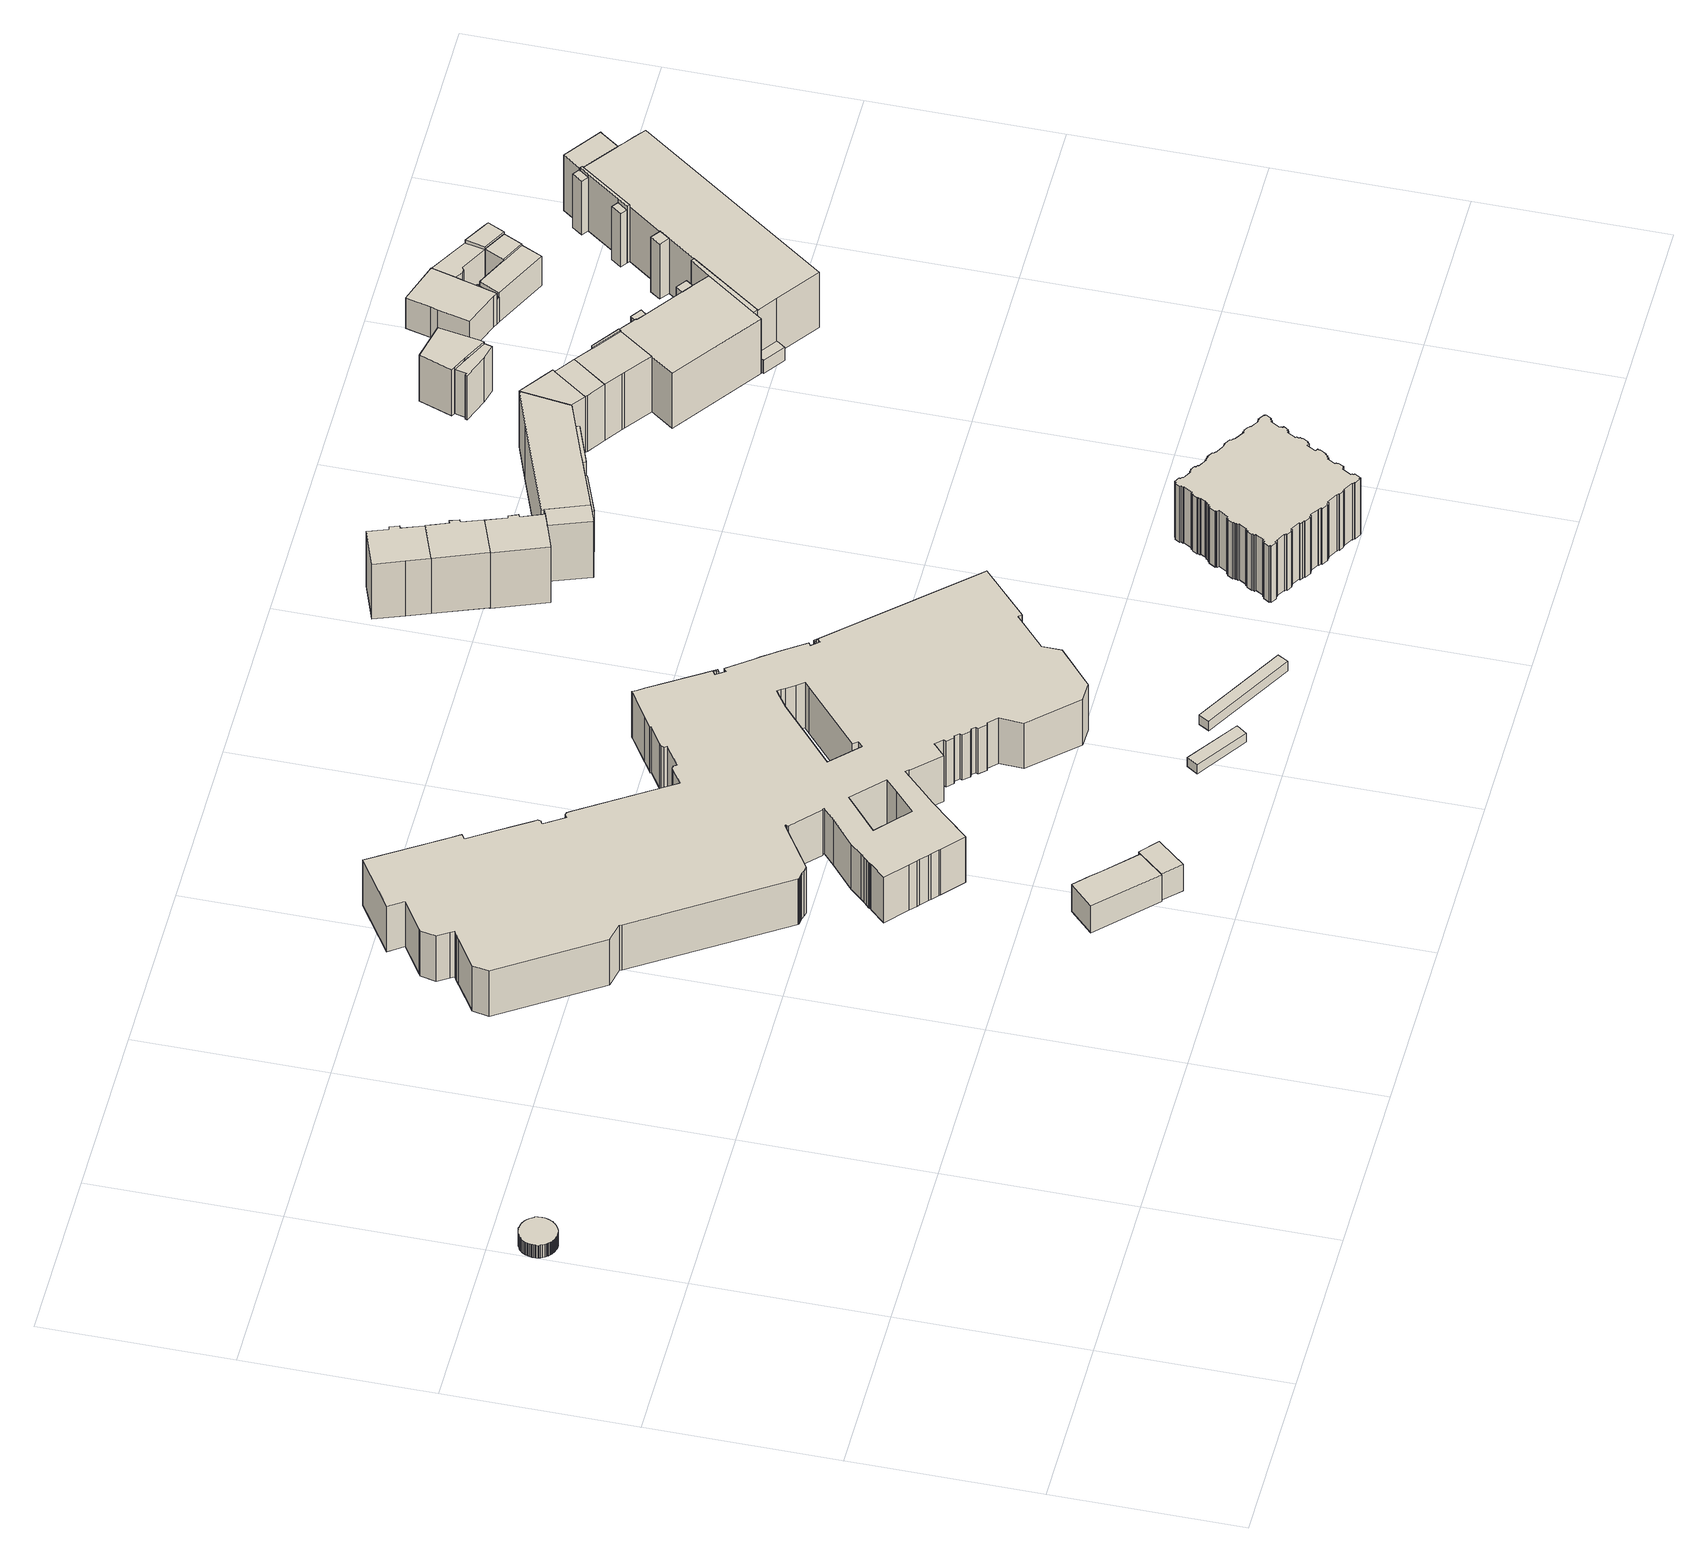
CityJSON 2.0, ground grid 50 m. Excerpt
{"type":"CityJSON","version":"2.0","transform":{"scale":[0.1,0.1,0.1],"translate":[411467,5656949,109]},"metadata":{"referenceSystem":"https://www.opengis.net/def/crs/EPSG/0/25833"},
"CityObjects":{
"building1":{"type":"Building","attributes":{"name":"Milchpavillon","Dachtyp_tdc":"tdcFreeFormRoof","Gemeindeschluessel":14612000,"Dachneigung":10.48,"QualitaetDacherkennung":81,"Geometrietyp2DReferenz":"3000","measuredHeight":4.85,"function":"31001_9998","roofType":"5000"},"geometry":[{"type":"Solid","lod":"1","boundaries":[[[[0,1,2,3,4,5,6,7,8,9,10,11,12,13,14,15,16,17,18,19,20,21,22,23,24,25,26,27,28,29,30,31,32,33,34,35,36,37,38,39,40,41,42,43,44,45,46,47,48,49,50,51,52,53,54,55,56,57,58,59,60,61,62,63,64,65,66,67,68,69,70,71,72,73,74,75,76,77,78,79,80,81]],[[82,83,84,85,86,87,88,89,90,91,92,93,94,95,96,97,98,99,100,101,102,103,104,105,106,107,108,109,110,111,112,113,114,115,116,117,118,119,120,121,122,123,124,125,126,127,128,129,130,131,132,133,134,135,136,137,138,139,140,141,142,143,144,145,146,147,148,149,150,151,152,153,154,155,156,157,158,159,160,161,162,163]],[[81,83,82,0]],[[80,84,83,81]],[[79,85,84,80]],[[78,86,85,79]],[[77,87,86,78]],[[76,88,87,77]],[[75,89,88,76]],[[74,90,89,75]],[[73,91,90,74]],[[72,92,91,73]],[[71,93,92,72]],[[70,94,93,71]],[[69,95,94,70]],[[68,96,95,69]],[[67,97,96,68]],[[66,98,97,67]],[[65,99,98,66]],[[64,100,99,65]],[[63,101,100,64]],[[62,102,101,63]],[[61,103,102,62]],[[60,104,103,61]],[[59,105,104,60]],[[58,106,105,59]],[[57,107,106,58]],[[56,108,107,57]],[[55,109,108,56]],[[54,110,109,55]],[[53,111,110,54]],[[52,112,111,53]],[[51,113,112,52]],[[50,114,113,51]],[[49,115,114,50]],[[48,116,115,49]],[[47,117,116,48]],[[46,118,117,47]],[[45,119,118,46]],[[44,120,119,45]],[[43,121,120,44]],[[42,122,121,43]],[[41,123,122,42]],[[40,124,123,41]],[[39,125,124,40]],[[38,126,125,39]],[[37,127,126,38]],[[36,128,127,37]],[[35,129,128,36]],[[34,130,129,35]],[[33,131,130,34]],[[32,132,131,33]],[[31,133,132,32]],[[30,134,133,31]],[[29,135,134,30]],[[28,136,135,29]],[[27,137,136,28]],[[26,138,137,27]],[[25,139,138,26]],[[24,140,139,25]],[[23,141,140,24]],[[22,142,141,23]],[[21,143,142,22]],[[20,144,143,21]],[[19,145,144,20]],[[18,146,145,19]],[[17,147,146,18]],[[16,148,147,17]],[[15,149,148,16]],[[14,150,149,15]],[[13,151,150,14]],[[12,152,151,13]],[[11,153,152,12]],[[10,154,153,11]],[[9,155,154,10]],[[8,156,155,9]],[[7,157,156,8]],[[6,158,157,7]],[[5,159,158,6]],[[4,160,159,5]],[[3,161,160,4]],[[2,162,161,3]],[[1,163,162,2]],[[0,82,163,1]]]]}]},
"building2":{"type":"Building","attributes":{"Dachtyp_tdc":"tdcFreeFormRoof","Gemeindeschluessel":14612000,"Dachneigung":31.81,"QualitaetDacherkennung":68,"Geometrietyp2DReferenz":"3000","measuredHeight":10.66,"function":"31001_9998","roofType":"5000"},"geometry":[{"type":"Solid","lod":"1","boundaries":[[[[164,165,166,167,168,169]],[[170,171,172,173,174,175]],[[169,171,170,164]],[[168,172,171,169]],[[167,173,172,168]],[[166,174,173,167]],[[165,175,174,166]],[[164,170,175,165]]]]}]},
"building3":{"type":"Building","attributes":{"Dachtyp_tdc":"tdcFreeFormRoof","Gemeindeschluessel":14612000,"Dachneigung":25.92,"QualitaetDacherkennung":86,"Geometrietyp2DReferenz":"3000","measuredHeight":10.15,"function":"31001_9998","roofType":"5000"},"geometry":[{"type":"Solid","lod":"1","boundaries":[[[[176,177,178,179,180,181]],[[182,183,184,185,186,187]],[[181,183,182,176]],[[180,184,183,181]],[[179,185,184,180]],[[178,186,185,179]],[[177,187,186,178]],[[176,182,187,177]]]]}]},
"building4":{"type":"Building","attributes":{"name":"Bilderberg Bellevue","Dachtyp_tdc":"tdcFreeFormRoof","Gemeindeschluessel":14612000,"Dachneigung":11.75,"QualitaetDacherkennung":2,"Geometrietyp2DReferenz":"3000","measuredHeight":24.87,"function":"31001_2071","roofType":"5000"},"geometry":[{"type":"Solid","lod":"1","boundaries":[[[[188,189,190,191,192,193,194,195,196,197,198,199,200,201,202,203,204,205,206,207,208,209,210,211,212,213,214,215,216,217,218,219,220,221,222,223,224,225,226,227,228,229,230,231,232,233,234,235,236,237,238,239,240,241,242,243,244,245,246,247,248,249,250,251,252,253,254,255,256,257,258,259,260,261,262,263,264,265,266,267,268,269,270,271,272,273,274,275,276,277,278,279,280,281,282,283,284,285,286,287,288,289,290,291,292,293,294,295,296,297,298,299,300,301,302,303,304,305,306,307,308,309,310,311,312,313,314,315,316,317,318],[319,320,321,322,323,324],[325,326,327,328,329,330,331,332,333,334,335,336,337]],[[338,339,340,341,342,343,344,345,346,347,348,349,350,351,352,353,354,355,356,357,358,359,360,361,362,363,364,365,366,367,368,369,370,371,372,373,374,375,376,377,378,379,380,381,382,383,384,385,386,387,388,389,390,391,392,393,394,395,396,397,398,399,400,401,402,403,404,405,406,407,408,409,410,411,412,413,414,415,416,417,418,419,420,421,422,423,424,425,426,427,428,429,430,431,432,433,434,435,436,437,438,439,440,441,442,443,444,445,446,447,448,449,450,451,452,453,454,455,456,457,458,459,460,461,462,463,464,465,466,467,468],[469,470,471,472,473,474],[475,476,477,478,479,480,481,482,483,484,485,486,487]],[[318,339,338,188]],[[317,340,339,318]],[[316,341,340,317]],[[315,342,341,316]],[[314,343,342,315]],[[313,344,343,314]],[[312,345,344,313]],[[311,346,345,312]],[[310,347,346,311]],[[309,348,347,310]],[[308,349,348,309]],[[307,350,349,308]],[[306,351,350,307]],[[305,352,351,306]],[[304,353,352,305]],[[303,354,353,304]],[[302,355,354,303]],[[301,356,355,302]],[[300,357,356,301]],[[299,358,357,300]],[[298,359,358,299]],[[297,360,359,298]],[[296,361,360,297]],[[295,362,361,296]],[[294,363,362,295]],[[293,364,363,294]],[[292,365,364,293]],[[291,366,365,292]],[[290,367,366,291]],[[289,368,367,290]],[[288,369,368,289]],[[287,370,369,288]],[[286,371,370,287]],[[285,372,371,286]],[[284,373,372,285]],[[283,374,373,284]],[[282,375,374,283]],[[281,376,375,282]],[[280,377,376,281]],[[279,378,377,280]],[[278,379,378,279]],[[277,380,379,278]],[[276,381,380,277]],[[275,382,381,276]],[[274,383,382,275]],[[273,384,383,274]],[[272,385,384,273]],[[271,386,385,272]],[[270,387,386,271]],[[269,388,387,270]],[[268,389,388,269]],[[267,390,389,268]],[[266,391,390,267]],[[265,392,391,266]],[[264,393,392,265]],[[263,394,393,264]],[[262,395,394,263]],[[261,396,395,262]],[[260,397,396,261]],[[259,398,397,260]],[[258,399,398,259]],[[257,400,399,258]],[[256,401,400,257]],[[255,402,401,256]],[[254,403,402,255]],[[253,404,403,254]],[[252,405,404,253]],[[251,406,405,252]],[[250,407,406,251]],[[249,408,407,250]],[[248,409,408,249]],[[247,410,409,248]],[[246,411,410,247]],[[245,412,411,246]],[[244,413,412,245]],[[243,414,413,244]],[[242,415,414,243]],[[241,416,415,242]],[[240,417,416,241]],[[239,418,417,240]],[[238,419,418,239]],[[237,420,419,238]],[[236,421,420,237]],[[235,422,421,236]],[[234,423,422,235]],[[233,424,423,234]],[[232,425,424,233]],[[231,426,425,232]],[[230,427,426,231]],[[229,428,427,230]],[[228,429,428,229]],[[227,430,429,228]],[[226,431,430,227]],[[225,432,431,226]],[[224,433,432,225]],[[223,434,433,224]],[[222,435,434,223]],[[221,436,435,222]],[[220,437,436,221]],[[219,438,437,220]],[[218,439,438,219]],[[217,440,439,218]],[[216,441,440,217]],[[215,442,441,216]],[[214,443,442,215]],[[213,444,443,214]],[[212,445,444,213]],[[211,446,445,212]],[[210,447,446,211]],[[209,448,447,210]],[[208,449,448,209]],[[207,450,449,208]],[[206,451,450,207]],[[205,452,451,206]],[[204,453,452,205]],[[203,454,453,204]],[[202,455,454,203]],[[201,456,455,202]],[[200,457,456,201]],[[199,458,457,200]],[[198,459,458,199]],[[197,460,459,198]],[[196,461,460,197]],[[195,462,461,196]],[[194,463,462,195]],[[193,464,463,194]],[[192,465,464,193]],[[191,466,465,192]],[[190,467,466,191]],[[189,468,467,190]],[[188,338,468,189]],[[324,470,469,319]],[[323,471,470,324]],[[322,472,471,323]],[[321,473,472,322]],[[320,474,473,321]],[[319,469,474,320]],[[337,476,475,325]],[[336,477,476,337]],[[335,478,477,336]],[[334,479,478,335]],[[333,480,479,334]],[[332,481,480,333]],[[331,482,481,332]],[[330,483,482,331]],[[329,484,483,330]],[[328,485,484,329]],[[327,486,485,328]],[[326,487,486,327]],[[325,475,487,326]]]]}]},
"building5":{"type":"Building","attributes":{"Dachtyp_tdc":"tdcPolyFlatRoof","Gemeindeschluessel":14612000,"Dachneigung":0,"QualitaetDacherkennung":85,"Geometrietyp2DReferenz":"3000","measuredHeight":3.01,"function":"31001_9998","roofType":"1000"},"geometry":[{"type":"Solid","lod":"1","boundaries":[[[[488,489,490,491]],[[492,493,494,495]],[[491,493,492,488]],[[490,494,493,491]],[[489,495,494,490]],[[488,492,495,489]]]]}]},
"building6":{"type":"Building","attributes":{"Dachtyp_tdc":"tdcFreeFormRoof","Gemeindeschluessel":14612000,"Dachneigung":54.27,"QualitaetDacherkennung":27,"Geometrietyp2DReferenz":"3000","measuredHeight":4.32,"function":"31001_9998","roofType":"5000"},"geometry":[{"type":"Solid","lod":"1","boundaries":[[[[496,497,498,499]],[[500,501,502,503]],[[499,501,500,496]],[[498,502,501,499]],[[497,503,502,498]],[[496,500,503,497]]]]}]},
"building7":{"type":"Building","attributes":{"Dachtyp_tdc":"tdcPolyFlatRoof","Gemeindeschluessel":14612000,"Dachneigung":0,"QualitaetDacherkennung":84,"Geometrietyp2DReferenz":"3000","measuredHeight":18.72,"function":"31001_9998","roofType":"1000"},"geometry":[{"type":"Solid","lod":"1","boundaries":[[[[504,505,506,507,508,509,510,511,512]],[[513,514,515,516,517,518,519,520,521]],[[512,514,513,504]],[[511,515,514,512]],[[510,516,515,511]],[[509,517,516,510]],[[508,518,517,509]],[[507,519,518,508]],[[506,520,519,507]],[[505,521,520,506]],[[504,513,521,505]]]]}]},
"building8":{"type":"Building","attributes":{"Dachtyp_tdc":"tdcPolyFlatRoof","Gemeindeschluessel":14612000,"Dachneigung":0,"QualitaetDacherkennung":83,"Geometrietyp2DReferenz":"3000","measuredHeight":18.8,"function":"31001_9998","roofType":"1000"},"geometry":[{"type":"Solid","lod":"1","boundaries":[[[[522,523,524,525,526,527,528,529,530]],[[531,532,533,534,535,536,537,519,518]],[[530,532,531,522]],[[529,533,532,530]],[[528,534,533,529]],[[527,535,534,528]],[[526,536,535,527]],[[525,537,536,526]],[[524,519,537,525]],[[523,518,519,524]],[[522,531,518,523]]]]}]},
"building9":{"type":"Building","attributes":{"Dachtyp_tdc":"tdcPolyFlatRoof","Gemeindeschluessel":14612000,"Dachneigung":0,"QualitaetDacherkennung":77,"Geometrietyp2DReferenz":"3000","measuredHeight":18.88,"function":"31001_9998","roofType":"1000"},"geometry":[{"type":"Solid","lod":"1","boundaries":[[[[538,539,540,541,542,543,544,545,546]],[[547,548,549,550,551,552,553,554,555]],[[546,548,547,538]],[[545,549,548,546]],[[544,550,549,545]],[[543,551,550,544]],[[542,552,551,543]],[[541,553,552,542]],[[540,554,553,541]],[[539,555,554,540]],[[538,547,555,539]]]]}]},
"building10":{"type":"Building","attributes":{"Dachtyp_tdc":"tdcFreeFormRoof","Gemeindeschluessel":14612000,"Dachneigung":0.504,"QualitaetDacherkennung":62,"Geometrietyp2DReferenz":"3000","measuredHeight":22.84,"function":"31001_9998","roofType":"5000"},"geometry":[{"type":"Solid","lod":"1","boundaries":[[[[556,557,558,559,560,561,562,563,564,565,566,567,568,569,570,571,572,573,574,575,576,577,578,579,580,581,582,583,584,585,586,587,588,589,590,591,592,593,594,595,596,597,598,599,600,601,602,603,604,605,606,607,608,609,610,611,612,613,614,615,616,617,618,619,620,621,622,623,624,625,626,627,628,629,630,631,632,633,634,635,636,637,638,639,640,641,642,643,644,645,646,647,648,649,650,651,652,653,654,655,656,657,658,659,660,661,662,663,664,665,666,667,668,669,670,671,672,673,674,675,676,677,678,679,680,681,682,683,684,685,686,687,688,689,690,691,692,693,694,695,696,697,698,699,700,701,702,703,704,705,706,707,708,709,710,711,712,713,714,715,716,717,718,719,720,721,722,723,724,725,726,727,728,729,730,731,732,733,734,735,736,737,738,739,740,741,742,743,744]],[[745,746,747,748,749,750,751,752,753,754,755,756,757,758,759,760,761,762,763,764,765,766,767,768,769,770,771,772,773,774,775,776,777,778,779,780,781,782,783,784,785,786,787,788,789,790,791,792,793,794,795,796,797,798,799,800,801,802,803,804,805,806,807,808,809,810,811,812,813,814,815,816,817,818,819,820,821,822,823,824,825,826,827,828,829,830,831,832,833,834,835,836,837,838,839,840,841,842,843,844,845,846,847,848,849,850,851,852,853,854,855,856,857,858,859,860,861,862,863,864,865,866,867,868,869,870,871,872,873,874,875,876,877,878,879,880,881,882,883,884,885,886,887,888,889,890,891,892,893,894,895,896,897,898,899,900,901,902,903,904,905,906,907,908,909,910,911,912,913,914,915,916,917,918,919,920,921,922,923,924,925,926,927,928,929,930,931,932,933]],[[744,746,745,556]],[[743,747,746,744]],[[742,748,747,743]],[[741,749,748,742]],[[740,750,749,741]],[[739,751,750,740]],[[738,752,751,739]],[[737,753,752,738]],[[736,754,753,737]],[[735,755,754,736]],[[734,756,755,735]],[[733,757,756,734]],[[732,758,757,733]],[[731,759,758,732]],[[730,760,759,731]],[[729,761,760,730]],[[728,762,761,729]],[[727,763,762,728]],[[726,764,763,727]],[[725,765,764,726]],[[724,766,765,725]],[[723,767,766,724]],[[722,768,767,723]],[[721,769,768,722]],[[720,770,769,721]],[[719,771,770,720]],[[718,772,771,719]],[[717,773,772,718]],[[716,774,773,717]],[[715,775,774,716]],[[714,776,775,715]],[[713,777,776,714]],[[712,778,777,713]],[[711,779,778,712]],[[710,780,779,711]],[[709,781,780,710]],[[708,782,781,709]],[[707,783,782,708]],[[706,784,783,707]],[[705,785,784,706]],[[704,786,785,705]],[[703,787,786,704]],[[702,788,787,703]],[[701,789,788,702]],[[700,790,789,701]],[[699,791,790,700]],[[698,792,791,699]],[[697,793,792,698]],[[696,794,793,697]],[[695,795,794,696]],[[694,796,795,695]],[[693,797,796,694]],[[692,798,797,693]],[[691,799,798,692]],[[690,800,799,691]],[[689,801,800,690]],[[688,802,801,689]],[[687,803,802,688]],[[686,804,803,687]],[[685,805,804,686]],[[684,806,805,685]],[[683,807,806,684]],[[682,808,807,683]],[[681,809,808,682]],[[680,810,809,681]],[[679,811,810,680]],[[678,812,811,679]],[[677,813,812,678]],[[676,814,813,677]],[[675,815,814,676]],[[674,816,815,675]],[[673,817,816,674]],[[672,818,817,673]],[[671,819,818,672]],[[670,820,819,671]],[[669,821,820,670]],[[668,822,821,669]],[[667,823,822,668]],[[666,824,823,667]],[[665,825,824,666]],[[664,826,825,665]],[[663,827,826,664]],[[662,828,827,663]],[[661,829,828,662]],[[660,830,829,661]],[[659,831,830,660]],[[658,832,831,659]],[[657,833,832,658]],[[656,834,833,657]],[[655,835,834,656]],[[654,836,835,655]],[[653,837,836,654]],[[652,838,837,653]],[[651,839,838,652]],[[650,840,839,651]],[[649,841,840,650]],[[648,842,841,649]],[[647,843,842,648]],[[646,844,843,647]],[[645,845,844,646]],[[644,846,845,645]],[[643,847,846,644]],[[642,848,847,643]],[[641,849,848,642]],[[640,850,849,641]],[[639,851,850,640]],[[638,852,851,639]],[[637,853,852,638]],[[636,854,853,637]],[[635,855,854,636]],[[634,856,855,635]],[[633,857,856,634]],[[632,858,857,633]],[[631,859,858,632]],[[630,860,859,631]],[[629,861,860,630]],[[628,862,861,629]],[[627,863,862,628]],[[626,864,863,627]],[[625,865,864,626]],[[624,866,865,625]],[[623,867,866,624]],[[622,868,867,623]],[[621,869,868,622]],[[620,870,869,621]],[[619,871,870,620]],[[618,872,871,619]],[[617,873,872,618]],[[616,874,873,617]],[[615,875,874,616]],[[614,876,875,615]],[[613,877,876,614]],[[612,878,877,613]],[[611,879,878,612]],[[610,880,879,611]],[[609,881,880,610]],[[608,882,881,609]],[[607,883,882,608]],[[606,884,883,607]],[[605,885,884,606]],[[604,886,885,605]],[[603,887,886,604]],[[602,888,887,603]],[[601,889,888,602]],[[600,890,889,601]],[[599,891,890,600]],[[598,892,891,599]],[[597,893,892,598]],[[596,894,893,597]],[[595,895,894,596]],[[594,896,895,595]],[[593,897,896,594]],[[592,898,897,593]],[[591,899,898,592]],[[590,900,899,591]],[[589,901,900,590]],[[588,902,901,589]],[[587,903,902,588]],[[586,904,903,587]],[[585,905,904,586]],[[584,906,905,585]],[[583,907,906,584]],[[582,908,907,583]],[[581,909,908,582]],[[580,910,909,581]],[[579,911,910,580]],[[578,912,911,579]],[[577,913,912,578]],[[576,914,913,577]],[[575,915,914,576]],[[574,916,915,575]],[[573,917,916,574]],[[572,918,917,573]],[[571,919,918,572]],[[570,920,919,571]],[[569,921,920,570]],[[568,922,921,569]],[[567,923,922,568]],[[566,924,923,567]],[[565,925,924,566]],[[564,926,925,565]],[[563,927,926,564]],[[562,928,927,563]],[[561,929,928,562]],[[560,930,929,561]],[[559,931,930,560]],[[558,932,931,559]],[[557,933,932,558]],[[556,745,933,557]]]]}]},
"building11":{"type":"Building","attributes":{"Gemeindeschluessel":14612000,"Geometrietyp2DReferenz":"3000","function":"31001_9998","roofType":"9999"},"children":["building11-1","building11-2","building11-3","building11-4","building11-5","building11-6"]},
"building11-1":{"type":"BuildingPart","attributes":{"Dachtyp_tdc":"tdcPolyFlatRoof","Dachneigung":0,"QualitaetDacherkennung":62,"Geometrietyp2DReferenz":"3000","measuredHeight":18.99,"roofType":"1000"},"parents":["building11"],"geometry":[{"type":"Solid","lod":"1","boundaries":[[[[934,935,936,937,938,939]],[[940,941,942,943,944,945]],[[939,941,940,934]],[[938,942,941,939]],[[937,943,942,938]],[[936,944,943,937]],[[935,945,944,936]],[[934,940,945,935]]]]}]},
"building11-2":{"type":"BuildingPart","attributes":{"Dachtyp_tdc":"tdcPolyFlatRoof","Dachneigung":0,"QualitaetDacherkennung":76,"Geometrietyp2DReferenz":"3000","measuredHeight":19.08,"roofType":"1000"},"parents":["building11"],"geometry":[{"type":"Solid","lod":"1","boundaries":[[[[946,947,948,949,950,951]],[[952,953,944,943,954,955]],[[951,953,952,946]],[[950,944,953,951]],[[949,943,944,950]],[[948,954,943,949]],[[947,955,954,948]],[[946,952,955,947]]]]}]},
"building11-3":{"type":"BuildingPart","attributes":{"Dachtyp_tdc":"tdcFreeFormRoof","Dachneigung":61.47,"QualitaetDacherkennung":9,"Geometrietyp2DReferenz":"3000","measuredHeight":16.93,"roofType":"5000"},"parents":["building11"],"geometry":[{"type":"Solid","lod":"1","boundaries":[[[[956,957,958,959]],[[960,961,962,963]],[[959,960,963,956]],[[958,961,960,959]],[[957,962,961,958]],[[956,963,962,957]]]]}]},
"building11-4":{"type":"BuildingPart","attributes":{"Dachtyp_tdc":"tdcPolyFlatRoof","Dachneigung":0,"QualitaetDacherkennung":57,"Geometrietyp2DReferenz":"3000","measuredHeight":19.01,"roofType":"1000"},"parents":["building11"],"geometry":[{"type":"Solid","lod":"1","boundaries":[[[[964,965,966,967,542,541]],[[968,969,970,971,972,973]],[[541,969,968,964]],[[542,970,969,541]],[[967,971,970,542]],[[966,972,971,967]],[[965,973,972,966]],[[964,968,973,965]]]]}]},
"building11-5":{"type":"BuildingPart","attributes":{"Dachtyp_tdc":"tdcPolyFlatRoof","Dachneigung":0,"QualitaetDacherkennung":63,"Geometrietyp2DReferenz":"3000","measuredHeight":19,"roofType":"1000"},"parents":["building11"],"geometry":[{"type":"Solid","lod":"1","boundaries":[[[[974,975,976,977,935,934,978,979,980]],[[981,971,982,983,940,945,963,962,984]],[[980,971,981,974]],[[979,982,971,980]],[[978,983,982,979]],[[934,940,983,978]],[[935,945,940,934]],[[977,963,945,935]],[[976,962,963,977]],[[975,984,962,976]],[[974,981,984,975]]]]}]},
"building11-6":{"type":"BuildingPart","attributes":{"Dachtyp_tdc":"tdcFreeFormRoof","Dachneigung":60.21,"QualitaetDacherkennung":12,"Geometrietyp2DReferenz":"3000","measuredHeight":16.88,"roofType":"5000"},"parents":["building11"],"geometry":[{"type":"Solid","lod":"1","boundaries":[[[[985,986,987,988,989,990,991]],[[992,993,994,972,981,995,984]],[[991,993,992,985]],[[990,994,993,991]],[[989,972,994,990]],[[988,981,972,989]],[[987,995,981,988]],[[986,984,995,987]],[[985,992,984,986]]]]}]},
"building12":{"type":"Building","attributes":{"Gemeindeschluessel":14612000,"Geometrietyp2DReferenz":"3000","function":"31001_9998","roofType":"9999"},"children":["building12-1","building12-2"]},
"building12-1":{"type":"BuildingPart","attributes":{"Dachtyp_tdc":"tdcFreeFormRoof","Dachneigung":43.99,"QualitaetDacherkennung":14,"Geometrietyp2DReferenz":"3000","measuredHeight":19.43,"roofType":"5000"},"parents":["building12"],"geometry":[{"type":"Solid","lod":"1","boundaries":[[[[996,997,998,999,1000]],[[1001,1002,1003,1004,1005]],[[1000,1002,1001,996]],[[999,1003,1002,1000]],[[998,1004,1003,999]],[[997,1005,1004,998]],[[996,1001,1005,997]]]]}]},
"building12-2":{"type":"BuildingPart","attributes":{"Dachtyp_tdc":"tdcPolyFlatRoof","Dachneigung":0,"QualitaetDacherkennung":76,"Geometrietyp2DReferenz":"3000","measuredHeight":18.99,"roofType":"1000"},"parents":["building12"],"geometry":[{"type":"Solid","lod":"1","boundaries":[[[[1006,1007,1008,1009,947,946,1010,1011]],[[1012,1013,1014,1015,1016,1017,1004,1003]],[[1011,1013,1012,1006]],[[1010,1014,1013,1011]],[[946,1015,1014,1010]],[[947,1016,1015,946]],[[1009,1017,1016,947]],[[1008,1004,1017,1009]],[[1007,1003,1004,1008]],[[1006,1012,1003,1007]]]]}]},
"building13":{"type":"Building","attributes":{"Gemeindeschluessel":14612000,"Geometrietyp2DReferenz":"3000","function":"31001_9998","roofType":"9999"},"children":["building13-1","building13-2"]},
"building13-1":{"type":"BuildingPart","attributes":{"Dachtyp_tdc":"tdcGableRoof","Dachneigung":37.7,"QualitaetDacherkennung":57,"Geometrietyp2DReferenz":"3000","measuredHeight":18.71,"roofType":"3100"},"parents":["building13"],"geometry":[{"type":"Solid","lod":"1","boundaries":[[[[1018,1019,1020,1021,1022,1023,1024,1025,1026]],[[1027,1028,1029,1030,1031,1032,1033,1034,1035]],[[1026,1028,1027,1018]],[[1025,1029,1028,1026]],[[1024,1030,1029,1025]],[[1023,1031,1030,1024]],[[1022,1032,1031,1023]],[[1021,1033,1032,1022]],[[1020,1034,1033,1021]],[[1019,1035,1034,1020]],[[1018,1027,1035,1019]]]]}]},
"building13-2":{"type":"BuildingPart","attributes":{"Dachtyp_tdc":"tdcPolyFlatRoof","Dachneigung":40.53,"QualitaetDacherkennung":45,"Geometrietyp2DReferenz":"3000","measuredHeight":16.9,"roofType":"2100"},"parents":["building13"],"geometry":[{"type":"Solid","lod":"1","boundaries":[[[[1036,1037,1038,1039,1040,1041,1042]],[[1028,1043,1044,1045,1046,1047,1030]],[[1042,1043,1028,1036]],[[1041,1044,1043,1042]],[[1040,1045,1044,1041]],[[1039,1046,1045,1040]],[[1038,1047,1046,1039]],[[1037,1030,1047,1038]],[[1036,1028,1030,1037]]]]}]},
"building14":{"type":"Building","attributes":{"Gemeindeschluessel":14612000,"Geometrietyp2DReferenz":"3000","function":"31001_9998","roofType":"9999"},"children":["building14-1","building14-2","building14-3","building14-4","building14-5","building14-6","building14-7","building14-8","building14-9","building14-10","building14-11"]},
"building14-1":{"type":"BuildingPart","attributes":{"Dachtyp_tdc":"tdcPolyFlatRoof","Dachneigung":0,"QualitaetDacherkennung":62,"Geometrietyp2DReferenz":"3000","measuredHeight":18.95,"roofType":"1000"},"parents":["building14"],"geometry":[{"type":"Solid","lod":"1","boundaries":[[[[1048,1049,1050,1051,1052,1053,1054,1055]],[[1056,1057,1058,1059,1060,1061,1062,1063]],[[1055,1057,1056,1048]],[[1054,1058,1057,1055]],[[1053,1059,1058,1054]],[[1052,1060,1059,1053]],[[1051,1061,1060,1052]],[[1050,1062,1061,1051]],[[1049,1063,1062,1050]],[[1048,1056,1063,1049]]]]}]},
"building14-2":{"type":"BuildingPart","attributes":{"Dachtyp_tdc":"tdcPolyFlatRoof","Dachneigung":0,"QualitaetDacherkennung":24,"Geometrietyp2DReferenz":"3000","measuredHeight":18.36,"roofType":"1000"},"parents":["building14"],"geometry":[{"type":"Solid","lod":"1","boundaries":[[[[1064,1065,1066,1067]],[[1068,1069,1070,1057]],[[1067,1069,1068,1064]],[[1066,1070,1069,1067]],[[1065,1057,1070,1066]],[[1064,1068,1057,1065]]]]}]},
"building14-3":{"type":"BuildingPart","attributes":{"Dachtyp_tdc":"tdcFreeFormRoof","Dachneigung":52.41,"QualitaetDacherkennung":15,"Geometrietyp2DReferenz":"3000","measuredHeight":19.5,"roofType":"5000"},"parents":["building14"],"geometry":[{"type":"Solid","lod":"1","boundaries":[[[[1071,1072,1073,1074]],[[1075,1076,1077,1078]],[[1074,1076,1075,1071]],[[1073,1077,1076,1074]],[[1072,1078,1077,1073]],[[1071,1075,1078,1072]]]]}]},
"building14-4":{"type":"BuildingPart","attributes":{"Dachtyp_tdc":"tdcPolyFlatRoof","Dachneigung":0,"QualitaetDacherkennung":22,"Geometrietyp2DReferenz":"3000","measuredHeight":18.72,"roofType":"1000"},"parents":["building14"],"geometry":[{"type":"Solid","lod":"1","boundaries":[[[[1079,1080,1081,1082,1083,1084,1085,1086,1073,1072,1087]],[[1088,1089,1078,1077,1090,1091,1092,1093,1094,1095,1096]],[[1087,1089,1088,1079]],[[1072,1078,1089,1087]],[[1073,1077,1078,1072]],[[1086,1090,1077,1073]],[[1085,1091,1090,1086]],[[1084,1092,1091,1085]],[[1083,1093,1092,1084]],[[1082,1094,1093,1083]],[[1081,1095,1094,1082]],[[1080,1096,1095,1081]],[[1079,1088,1096,1080]]]]}]},
"building14-5":{"type":"BuildingPart","attributes":{"Dachtyp_tdc":"tdcFreeFormRoof","Dachneigung":44.51,"QualitaetDacherkennung":14,"Geometrietyp2DReferenz":"3000","measuredHeight":19.47,"roofType":"5000"},"parents":["building14"],"geometry":[{"type":"Solid","lod":"1","boundaries":[[[[1097,1098,1099,1100,1101]],[[1102,1103,1104,1105,1106]],[[1101,1103,1102,1097]],[[1100,1104,1103,1101]],[[1099,1105,1104,1100]],[[1098,1106,1105,1099]],[[1097,1102,1106,1098]]]]}]},
"building14-6":{"type":"BuildingPart","attributes":{"Dachtyp_tdc":"tdcPolyFlatRoof","Dachneigung":0,"QualitaetDacherkennung":36,"Geometrietyp2DReferenz":"3000","measuredHeight":18.82,"roofType":"1000"},"parents":["building14"],"geometry":[{"type":"Solid","lod":"1","boundaries":[[[[1107,1108,1109,1110,1111,1112,1113,1114,1115,1116,1117,1118,1119]],[[1105,1104,1120,1121,1063,1122,1123,1124,1125,1126,1127,1128,1106]],[[1119,1104,1105,1107]],[[1118,1120,1104,1119]],[[1117,1121,1120,1118]],[[1116,1063,1121,1117]],[[1115,1122,1063,1116]],[[1114,1123,1122,1115]],[[1113,1124,1123,1114]],[[1112,1125,1124,1113]],[[1111,1126,1125,1112]],[[1110,1127,1126,1111]],[[1109,1128,1127,1110]],[[1108,1106,1128,1109]],[[1107,1105,1106,1108]]]]}]},
"building14-7":{"type":"BuildingPart","attributes":{"Dachtyp_tdc":"tdcPolyFlatRoof","Dachneigung":16.25,"QualitaetDacherkennung":24,"Geometrietyp2DReferenz":"3000","measuredHeight":18.44,"roofType":"2100"},"parents":["building14"],"geometry":[{"type":"Solid","lod":"1","boundaries":[[[[1129,1130,1131,1132,1133]],[[1134,1135,1089,1088,1096]],[[1133,1135,1134,1129]],[[1132,1089,1135,1133]],[[1131,1088,1089,1132]],[[1130,1096,1088,1131]],[[1129,1134,1096,1130]]]]}]},
"building14-8":{"type":"BuildingPart","attributes":{"Dachtyp_tdc":"tdcFreeFormRoof","Dachneigung":60.01,"QualitaetDacherkennung":29,"Geometrietyp2DReferenz":"3000","measuredHeight":19.5,"roofType":"5000"},"parents":["building14"],"geometry":[{"type":"Solid","lod":"1","boundaries":[[[[1136,1137,1138,1139,1140]],[[1141,1090,1142,1128,1127]],[[1140,1090,1141,1136]],[[1139,1142,1090,1140]],[[1138,1128,1142,1139]],[[1137,1127,1128,1138]],[[1136,1141,1127,1137]]]]}]},
"building14-9":{"type":"BuildingPart","attributes":{"Dachtyp_tdc":"tdcFreeFormRoof","Dachneigung":55.09,"QualitaetDacherkennung":16,"Geometrietyp2DReferenz":"3000","measuredHeight":19.63,"roofType":"5000"},"parents":["building14"],"geometry":[{"type":"Solid","lod":"1","boundaries":[[[[1143,1144,1145,1146,1147,1148]],[[1149,1150,1068,1056,1121,1120]],[[1148,1150,1149,1143]],[[1147,1068,1150,1148]],[[1146,1056,1068,1147]],[[1145,1121,1056,1146]],[[1144,1120,1121,1145]],[[1143,1149,1120,1144]]]]}]},
"building14-10":{"type":"BuildingPart","attributes":{"Dachtyp_tdc":"tdcGableRoof","Dachneigung":24.26,"QualitaetDacherkennung":15,"Geometrietyp2DReferenz":"3000","measuredHeight":19.06,"roofType":"3100"},"parents":["building14"],"geometry":[{"type":"Solid","lod":"1","boundaries":[[[[1151,1152,1153,1154]],[[1149,1155,1156,1150]],[[1154,1155,1149,1151]],[[1153,1156,1155,1154]],[[1152,1150,1156,1153]],[[1151,1149,1150,1152]]]]}]},
"building14-11":{"type":"BuildingPart","attributes":{"Dachtyp_tdc":"tdcPolyFlatRoof","Dachneigung":2.58,"QualitaetDacherkennung":70,"Geometrietyp2DReferenz":"3000","measuredHeight":4.56,"roofType":"2100"},"parents":["building14"],"geometry":[{"type":"Solid","lod":"1","boundaries":[[[[1157,1158,1159,1160,1161,1162]],[[1126,1163,1164,1165,1091,1141]],[[1162,1163,1126,1157]],[[1161,1164,1163,1162]],[[1160,1165,1164,1161]],[[1159,1091,1165,1160]],[[1158,1141,1091,1159]],[[1157,1126,1141,1158]]]]}]},
"building15":{"type":"Building","attributes":{"name":"Kunsthaus Dresden","Gemeindeschluessel":14612000,"Geometrietyp2DReferenz":"3000","function":"31001_3034","roofType":"9999"},"children":["building15-1","building15-2","building15-3","building15-4","building15-5","building15-6"]},
"building15-1":{"type":"BuildingPart","attributes":{"Dachtyp_tdc":"tdcFreeFormRoof","Dachneigung":57.71,"QualitaetDacherkennung":64,"Geometrietyp2DReferenz":"3000","measuredHeight":12.37,"roofType":"5000"},"parents":["building15"],"geometry":[{"type":"Solid","lod":"1","boundaries":[[[[1166,1167,1168,1169,1170,1171]],[[1172,1173,1174,1175,1176,1177]],[[1171,1173,1172,1166]],[[1170,1174,1173,1171]],[[1169,1175,1174,1170]],[[1168,1176,1175,1169]],[[1167,1177,1176,1168]],[[1166,1172,1177,1167]]]]}]},
"building15-2":{"type":"BuildingPart","attributes":{"Dachtyp_tdc":"tdcGableRoof","Dachneigung":59.13,"QualitaetDacherkennung":72,"Geometrietyp2DReferenz":"3000","measuredHeight":13.3,"roofType":"3100"},"parents":["building15"],"geometry":[{"type":"Solid","lod":"1","boundaries":[[[[1178,1179,1180,1181]],[[1182,1183,1184,1185]],[[1181,1183,1182,1178]],[[1180,1184,1183,1181]],[[1179,1185,1184,1180]],[[1178,1182,1185,1179]]]]}]},
"building15-3":{"type":"BuildingPart","attributes":{"Dachtyp_tdc":"tdcFreeFormRoof","Dachneigung":66.15,"QualitaetDacherkennung":13,"Geometrietyp2DReferenz":"3000","measuredHeight":13.91,"roofType":"5000"},"parents":["building15"],"geometry":[{"type":"Solid","lod":"1","boundaries":[[[[1186,1187,1188,1189,1190]],[[1191,1192,1193,1184,1183]],[[1190,1192,1191,1186]],[[1189,1193,1192,1190]],[[1188,1184,1193,1189]],[[1187,1183,1184,1188]],[[1186,1191,1183,1187]]]]}]},
"building15-4":{"type":"BuildingPart","attributes":{"Dachtyp_tdc":"tdcHipAndGableRoof","Dachneigung":44.27,"QualitaetDacherkennung":53,"Geometrietyp2DReferenz":"3000","measuredHeight":13.16,"roofType":"5000"},"parents":["building15"],"geometry":[{"type":"Solid","lod":"1","boundaries":[[[[1194,1195,1196,1197,1198,1199,1200,1201,1202,1203]],[[1204,1205,1177,1176,1206,1207,1208,1209,1210,1211]],[[1203,1205,1204,1194]],[[1202,1177,1205,1203]],[[1201,1176,1177,1202]],[[1200,1206,1176,1201]],[[1199,1207,1206,1200]],[[1198,1208,1207,1199]],[[1197,1209,1208,1198]],[[1196,1210,1209,1197]],[[1195,1211,1210,1196]],[[1194,1204,1211,1195]]]]}]},
"building15-5":{"type":"BuildingPart","attributes":{"Dachtyp_tdc":"tdcHipAndGableRoof","Dachneigung":56.84,"QualitaetDacherkennung":70,"Geometrietyp2DReferenz":"3000","measuredHeight":12.4,"roofType":"5000"},"parents":["building15"],"geometry":[{"type":"Solid","lod":"1","boundaries":[[[[1212,1213,1214,1215,1216]],[[1182,1185,1217,1175,1174]],[[1216,1185,1182,1212]],[[1215,1217,1185,1216]],[[1214,1175,1217,1215]],[[1213,1174,1175,1214]],[[1212,1182,1174,1213]]]]}]},
"building15-6":{"type":"BuildingPart","attributes":{"Dachtyp_tdc":"tdcPolyFlatRoof","Dachneigung":50.67,"QualitaetDacherkennung":70,"Geometrietyp2DReferenz":"3000","measuredHeight":14.01,"roofType":"2100"},"parents":["building15"],"geometry":[{"type":"Solid","lod":"1","boundaries":[[[[1218,1219,1220,1221,1222,1223,1224,1225,1226]],[[1227,1228,1204,1211,1229,1230,1191,1183,1231]],[[1226,1228,1227,1218]],[[1225,1204,1228,1226]],[[1224,1211,1204,1225]],[[1223,1229,1211,1224]],[[1222,1230,1229,1223]],[[1221,1191,1230,1222]],[[1220,1183,1191,1221]],[[1219,1231,1183,1220]],[[1218,1227,1231,1219]]]]}]}
},
"vertices":[
[55,1335,44],[58,1335,44],[61,1336,44],[65,1337,44],[68,1339,44],[71,1340,44],[74,1342,44],[77,1344,44],[80,1346,44],[82,1348,44],[85,1350,44],[87,1353,44],[90,1357,44],[92,1361,44],[94,1365,44],[95,1368,44],[96,1371,44],[97,1374,44],[98,1378,44],[98,1381,44],[98,1385,44],[98,1388,44],[97,1392,44],[97,1395,44],[96,1398,44],[95,1402,44],[94,1403,44],[89,1412,44],[86,1415,44],[84,1418,44],[81,1420,44],[79,1422,44],[76,1424,44],[73,1426,44],[70,1427,44],[67,1429,44],[64,1430,44],[61,1430,44],[57,1431,44],[54,1431,44],[50,1432,44],[46,1431,44],[42,1431,44],[39,1430,44],[36,1429,44],[32,1428,44],[29,1427,44],[26,1425,44],[24,1424,44],[21,1422,44],[18,1419,44],[16,1417,44],[13,1415,44],[11,1411,44],[8,1407,44],[7,1404,44],[6,1400,44],[5,1397,44],[4,1394,44],[3,1390,44],[3,1387,44],[3,1383,44],[3,1380,44],[3,1377,44],[4,1373,44],[5,1370,44],[6,1367,44],[8,1362,44],[11,1357,44],[13,1354,44],[15,1352,44],[17,1349,44],[20,1347,44],[22,1345,44],[25,1343,44],[28,1341,44],[31,1339,44],[34,1338,44],[38,1337,44],[41,1336,44],[44,1335,44],[50,1335,44],[55,1335,1],[50,1335,1],[44,1335,1],[41,1336,1],[38,1337,1],[34,1338,1],[31,1339,1],[28,1341,1],[25,1343,1],[22,1345,1],[20,1347,1],[17,1349,1],[15,1352,1],[13,1354,1],[11,1357,1],[8,1362,1],[6,1367,1],[5,1370,1],[4,1373,1],[3,1377,1],[3,1380,1],[3,1383,1],[3,1387,1],[3,1390,1],[4,1394,1],[5,1397,1],[6,1400,1],[7,1404,1],[8,1407,1],[11,1411,1],[13,1415,1],[16,1417,1],[18,1419,1],[21,1422,1],[24,1424,1],[26,1425,1],[29,1427,1],[32,1428,1],[36,1429,1],[39,1430,1],[42,1431,1],[46,1431,1],[50,1432,1],[54,1431,1],[57,1431,1],[61,1430,1],[64,1430,1],[67,1429,1],[70,1427,1],[73,1426,1],[76,1424,1],[79,1422,1],[81,1420,1],[84,1418,1],[86,1415,1],[89,1412,1],[94,1403,1],[95,1402,1],[96,1398,1],[97,1395,1],[97,1392,1],[98,1388,1],[98,1385,1],[98,1381,1],[98,1378,1],[97,1374,1],[96,1371,1],[95,1368,1],[94,1365,1],[92,1361,1],[90,1357,1],[87,1353,1],[85,1350,1],[82,1348,1],[80,1346,1],[77,1344,1],[74,1342,1],[71,1340,1],[68,1339,1],[65,1337,1],[61,1336,1],[58,1335,1],
[1373,327,99],[1515,185,99],[1571,251,99],[1496,326,99],[1472,351,99],[1434,388,99],[1373,327,7],[1434,388,7],[1472,351,7],[1496,326,7],[1571,251,7],[1515,185,7],
[1571,251,102],[1515,185,102],[1558,142,102],[1615,209,102],[1621,216,102],[1575,256,102],[1571,251,12],[1575,256,12],[1621,216,12],[1615,209,12],[1558,142,12],[1515,185,12],
[1817,727,168],[1825,728,168],[1832,718,168],[1831,712,168],[1847,694,168],[1854,695,168],[1876,672,168],[1873,608,168],[1983,489,168],[2035,488,168],[2135,576,168],[2136,627,168],[2222,706,168],[2230,697,168],[2355,813,168],[2308,864,168],[2031,1165,168],[2027,1161,168],[2030,1159,168],[2031,1160,168],[2037,1155,168],[2030,1149,168],[2012,1169,168],[2020,1175,168],[1975,1240,168],[1966,1252,168],[1949,1275,168],[1938,1289,168],[1890,1353,168],[1881,1346,168],[1864,1371,168],[1873,1377,168],[1877,1370,168],[1874,1368,168],[1877,1364,168],[1882,1368,168],[1782,1523,168],[1770,1540,168],[1763,1552,168],[1758,1549,168],[1687,1502,168],[1658,1483,168],[1655,1481,168],[1657,1479,168],[1607,1446,168],[1599,1441,168],[1596,1433,168],[1601,1426,168],[1545,1389,168],[1540,1397,168],[1532,1398,168],[1526,1394,168],[1487,1368,168],[1472,1392,168],[1333,1604,168],[1328,1611,168],[1321,1613,168],[1312,1607,168],[1277,1661,168],[1286,1666,168],[1288,1674,168],[1282,1681,168],[1252,1728,168],[1191,1822,168],[1185,1831,168],[1198,1840,168],[1180,1867,168],[1060,2052,168],[920,1961,168],[947,1921,168],[864,1867,168],[858,1863,168],[849,1822,168],[868,1792,168],[874,1782,168],[868,1778,168],[861,1774,168],[850,1766,168],[771,1714,168],[762,1671,168],[932,1413,168],[985,1401,168],[988,1395,168],[1235,1017,168],[1238,1016,168],[1241,1015,168],[1245,1015,168],[1255,1013,168],[1266,1010,168],[1278,1008,168],[1405,1091,168],[1407,1088,168],[1404,1084,168],[1406,1081,168],[1476,1013,168],[1478,1015,168],[1483,1011,168],[1449,980,168],[1379,920,168],[1352,889,168],[1343,880,168],[1336,872,168],[1329,865,168],[1327,862,168],[1325,860,168],[1323,858,168],[1287,818,168],[1343,768,168],[1360,753,168],[1366,748,168],[1385,730,168],[1391,725,168],[1408,710,168],[1411,707,168],[1466,658,168],[1562,763,168],[1594,795,168],[1648,849,168],[1648,850,168],[1656,842,168],[1654,841,168],[1721,771,168],[1724,774,168],[1728,778,168],[1755,803,168],[1773,784,168],[1770,777,168],[1786,761,168],[1793,762,168],[1803,751,168],[1801,745,168],[1578,856,168],[1521,803,168],[1436,879,168],[1497,932,168],[1532,962,168],[1610,886,168],[1844,1213,168],[1851,1203,168],[1858,1194,168],[1874,1171,168],[1888,1153,168],[1872,1139,168],[1710,995,168],[1721,983,168],[1707,970,168],[1637,1040,168],[1694,1089,168],[1797,1179,168],[1827,1201,168],[1817,727,13],[1801,745,13],[1803,751,13],[1793,762,13],[1786,761,13],[1770,777,13],[1773,784,13],[1755,803,13],[1728,778,13],[1724,774,13],[1721,771,13],[1654,841,13],[1656,842,13],[1648,850,13],[1648,849,13],[1594,795,13],[1562,763,13],[1466,658,13],[1411,707,13],[1408,710,13],[1391,725,13],[1385,730,13],[1366,748,13],[1360,753,13],[1343,768,13],[1287,818,13],[1323,858,13],[1325,860,13],[1327,862,13],[1329,865,13],[1336,872,13],[1343,880,13],[1352,889,13],[1379,920,13],[1449,980,13],[1483,1011,13],[1478,1015,13],[1476,1013,13],[1406,1081,13],[1404,1084,13],[1407,1088,13],[1405,1091,13],[1278,1008,13],[1266,1010,13],[1255,1013,13],[1245,1015,13],[1241,1015,13],[1238,1016,13],[1235,1017,13],[988,1395,13],[985,1401,13],[932,1413,13],[762,1671,13],[771,1714,13],[850,1766,13],[861,1774,13],[868,1778,13],[874,1782,13],[868,1792,13],[849,1822,13],[858,1863,13],[864,1867,13],[947,1921,13],[920,1961,13],[1060,2052,13],[1180,1867,13],[1198,1840,13],[1185,1831,13],[1191,1822,13],[1252,1728,13],[1282,1681,13],[1288,1674,13],[1286,1666,13],[1277,1661,13],[1312,1607,13],[1321,1613,13],[1328,1611,13],[1333,1604,13],[1472,1392,13],[1487,1368,13],[1526,1394,13],[1532,1398,13],[1540,1397,13],[1545,1389,13],[1601,1426,13],[1596,1433,13],[1599,1441,13],[1607,1446,13],[1657,1479,13],[1655,1481,13],[1658,1483,13],[1687,1502,13],[1758,1549,13],[1763,1552,13],[1770,1540,13],[1782,1523,13],[1882,1368,13],[1877,1364,13],[1874,1368,13],[1877,1370,13],[1873,1377,13],[1864,1371,13],[1881,1346,13],[1890,1353,13],[1938,1289,13],[1949,1275,13],[1966,1252,13],[1975,1240,13],[2020,1175,13],[2012,1169,13],[2030,1149,13],[2037,1155,13],[2031,1160,13],[2030,1159,13],[2027,1161,13],[2031,1165,13],[2308,864,13],[2355,813,13],[2230,697,13],[2222,706,13],[2136,627,13],[2135,576,13],[2035,488,13],[1983,489,13],[1873,608,13],[1876,672,13],[1854,695,13],[1847,694,13],[1831,712,13],[1832,718,13],[1825,728,13],[1578,856,13],[1610,886,13],[1532,962,13],[1497,932,13],[1436,879,13],[1521,803,13],[1844,1213,13],[1827,1201,13],[1797,1179,13],[1694,1089,13],[1637,1040,13],[1707,970,13],[1721,983,13],[1710,995,13],[1872,1139,13],[1888,1153,13],[1874,1171,13],[1858,1194,13],[1851,1203,13],
[2102,136,43],[1970,228,43],[1950,199,43],[2082,108,43],[2102,136,13],[2082,108,13],[1950,199,13],[1970,228,13],
[2357,94,44],[2116,233,44],[2100,205,44],[2341,66,44],[2357,94,12],[2341,66,12],[2100,205,12],[2116,233,12],
[2091,2285,225],[1986,2246,225],[2015,2169,225],[2037,2111,225],[2142,2151,225],[2121,2207,225],[2128,2210,225],[2119,2234,225],[2111,2232,225],[2091,2285,38],[2111,2232,38],[2119,2234,38],[2128,2210,38],[2121,2207,38],[2142,2151,38],[2037,2111,38],[2015,2169,38],[1986,2246,38],
[2155,2117,226],[2142,2151,226],[2037,2111,226],[2088,1977,226],[2193,2017,226],[2173,2071,226],[2180,2074,226],[2171,2098,226],[2164,2095,226],[2155,2117,38],[2164,2095,38],[2171,2098,38],[2180,2074,38],[2173,2071,38],[2193,2017,38],[2088,1977,38],
[2193,2017,225],[2088,1977,225],[2140,1840,225],[2209,1865,225],[2246,1879,225],[2223,1937,225],[2230,1940,225],[2220,1964,225],[2214,1962,225],[2193,2017,36],[2214,1962,36],[2220,1964,36],[2230,1940,36],[2223,1937,36],[2246,1879,36],[2209,1865,36],[2140,1840,36],[2088,1977,36],
[2947,301,198],[2943,303,198],[2943,305,198],[2932,312,198],[2929,311,198],[2924,314,198],[2923,311,198],[2899,326,198],[2900,327,198],[2895,330,198],[2896,331,198],[2891,335,198],[2892,338,198],[2875,348,198],[2874,346,198],[2870,348,198],[2869,347,198],[2843,361,198],[2844,362,198],[2838,366,198],[2839,369,198],[2824,378,198],[2823,376,198],[2817,379,198],[2816,377,198],[2812,380,198],[2811,378,198],[2788,391,198],[2789,394,198],[2783,397,198],[2785,400,198],[2773,407,198],[2771,405,198],[2766,408,198],[2764,405,198],[2741,418,198],[2742,421,198],[2737,424,198],[2739,427,198],[2725,435,198],[2722,431,198],[2718,432,198],[2710,419,198],[2713,417,198],[2709,410,198],[2711,409,198],[2698,386,198],[2695,387,198],[2692,382,198],[2689,383,198],[2682,370,198],[2684,369,198],[2680,362,198],[2683,361,198],[2676,348,198],[2672,342,198],[2670,344,198],[2666,336,198],[2663,338,198],[2660,333,198],[2658,334,198],[2648,317,198],[2650,316,198],[2648,312,198],[2653,309,198],[2637,283,198],[2633,285,198],[2630,281,198],[2628,282,198],[2619,267,198],[2621,265,198],[2618,260,198],[2620,259,198],[2617,253,198],[2620,251,198],[2608,231,198],[2605,232,198],[2601,225,198],[2599,227,198],[2592,214,198],[2594,212,198],[2590,206,198],[2594,204,198],[2581,182,198],[2578,184,198],[2575,178,198],[2572,180,198],[2562,164,198],[2565,162,198],[2563,159,198],[2577,150,198],[2579,153,198],[2585,149,198],[2586,151,198],[2609,138,198],[2607,136,198],[2612,133,198],[2611,131,198],[2624,123,198],[2625,125,198],[2630,123,198],[2631,125,198],[2655,111,198],[2653,109,198],[2659,105,198],[2659,104,198],[2664,101,198],[2663,98,198],[2679,89,198],[2680,92,198],[2686,89,198],[2688,92,198],[2711,78,198],[2710,76,198],[2717,72,198],[2715,68,198],[2731,59,198],[2732,62,198],[2739,58,198],[2740,61,198],[2769,45,198],[2768,44,198],[2773,41,198],[2771,38,198],[2783,32,198],[2784,34,198],[2789,31,198],[2790,32,198],[2815,18,198],[2814,16,198],[2819,13,198],[2818,11,198],[2834,2,198],[2835,5,198],[2838,2,198],[2848,19,198],[2844,21,198],[2847,25,198],[2843,28,198],[2857,52,198],[2861,49,198],[2863,53,198],[2866,51,198],[2874,66,198],[2872,67,198],[2874,71,198],[2870,73,198],[2882,94,198],[2886,92,198],[2889,98,198],[2892,96,198],[2896,103,198],[2898,102,198],[2908,119,198],[2906,120,198],[2909,125,198],[2902,129,198],[2915,152,198],[2922,149,198],[2925,154,198],[2928,153,198],[2937,168,198],[2935,170,198],[2938,175,198],[2935,177,198],[2938,184,198],[2935,186,198],[2948,209,198],[2952,207,198],[2954,211,198],[2957,209,198],[2965,222,198],[2961,223,198],[2963,226,198],[2961,227,198],[2962,229,198],[2960,231,198],[2975,256,198],[2978,254,198],[2981,259,198],[2985,257,198],[2994,273,198],[2991,275,198],[2992,277,198],[2976,287,198],[2975,285,198],[2970,287,198],[2969,285,198],[2946,299,198],[2947,301,7],[2946,299,7],[2969,285,7],[2970,287,7],[2975,285,7],[2976,287,7],[2992,277,7],[2991,275,7],[2994,273,7],[2985,257,7],[2981,259,7],[2978,254,7],[2975,256,7],[2960,231,7],[2962,229,7],[2961,227,7],[2963,226,7],[2961,223,7],[2965,222,7],[2957,209,7],[2954,211,7],[2952,207,7],[2948,209,7],[2935,186,7],[2938,184,7],[2935,177,7],[2938,175,7],[2935,170,7],[2937,168,7],[2928,153,7],[2925,154,7],[2922,149,7],[2915,152,7],[2902,129,7],[2909,125,7],[2906,120,7],[2908,119,7],[2898,102,7],[2896,103,7],[2892,96,7],[2889,98,7],[2886,92,7],[2882,94,7],[2870,73,7],[2874,71,7],[2872,67,7],[2874,66,7],[2866,51,7],[2863,53,7],[2861,49,7],[2857,52,7],[2843,28,7],[2847,25,7],[2844,21,7],[2848,19,7],[2838,2,7],[2835,5,7],[2834,2,7],[2818,11,7],[2819,13,7],[2814,16,7],[2815,18,7],[2790,32,7],[2789,31,7],[2784,34,7],[2783,32,7],[2771,38,7],[2773,41,7],[2768,44,7],[2769,45,7],[2740,61,7],[2739,58,7],[2732,62,7],[2731,59,7],[2715,68,7],[2717,72,7],[2710,76,7],[2711,78,7],[2688,92,7],[2686,89,7],[2680,92,7],[2679,89,7],[2663,98,7],[2664,101,7],[2659,104,7],[2659,105,7],[2653,109,7],[2655,111,7],[2631,125,7],[2630,123,7],[2625,125,7],[2624,123,7],[2611,131,7],[2612,133,7],[2607,136,7],[2609,138,7],[2586,151,7],[2585,149,7],[2579,153,7],[2577,150,7],[2563,159,7],[2565,162,7],[2562,164,7],[2572,180,7],[2575,178,7],[2578,184,7],[2581,182,7],[2594,204,7],[2590,206,7],[2594,212,7],[2592,214,7],[2599,227,7],[2601,225,7],[2605,232,7],[2608,231,7],[2620,251,7],[2617,253,7],[2620,259,7],[2618,260,7],[2621,265,7],[2619,267,7],[2628,282,7],[2630,281,7],[2633,285,7],[2637,283,7],[2653,309,7],[2648,312,7],[2650,316,7],[2648,317,7],[2658,334,7],[2660,333,7],[2663,338,7],[2666,336,7],[2670,344,7],[2672,342,7],[2676,348,7],[2683,361,7],[2680,362,7],[2684,369,7],[2682,370,7],[2689,383,7],[2692,382,7],[2695,387,7],[2698,386,7],[2711,409,7],[2709,410,7],[2713,417,7],[2710,419,7],[2718,432,7],[2722,431,7],[2725,435,7],[2739,427,7],[2737,424,7],[2742,421,7],[2741,418,7],[2764,405,7],[2766,408,7],[2771,405,7],[2773,407,7],[2785,400,7],[2783,397,7],[2789,394,7],[2788,391,7],[2811,378,7],[2812,380,7],[2816,377,7],[2817,379,7],[2823,376,7],[2824,378,7],[2839,369,7],[2838,366,7],[2844,362,7],[2843,361,7],[2869,347,7],[2870,348,7],[2874,346,7],[2875,348,7],[2892,338,7],[2891,335,7],[2896,331,7],[2895,330,7],[2900,327,7],[2899,326,7],[2923,311,7],[2924,314,7],[2929,311,7],[2932,312,7],[2943,305,7],[2943,303,7],
[2639,2035,224],[2621,1901,224],[2656,1875,224],[2723,1966,224],[2727,1972,224],[2710,1984,224],[2639,2035,34],[2710,1984,34],[2727,1972,34],[2723,1966,34],[2656,1875,34],[2621,1901,34],
[2706,1839,225],[2773,1930,225],[2727,1963,225],[2723,1966,225],[2656,1875,225],[2661,1871,225],[2706,1839,34],[2661,1871,34],[2727,1963,34],[2773,1930,34],
[2577,1884,198],[2463,1841,198],[2467,1829,198],[2581,1872,198],[2581,1872,34],[2467,1829,34],[2463,1841,34],[2577,1884,34],
[2248,1761,225],[2249,1759,225],[2302,1779,225],[2261,1885,225],[2248,1761,34],[2209,1865,34],[2246,1879,34],[2261,1885,34],[2302,1779,34],[2249,1759,34],
[2301,1779,224],[2442,1833,224],[2463,1841,224],[2577,1884,224],[2531,1995,224],[2259,1892,224],[2261,1885,224],[2301,1779,34],[2259,1892,34],[2531,1995,34],[2442,1833,34],
[2446,1821,173],[2442,1833,173],[2327,1789,173],[2301,1779,173],[2302,1779,173],[2328,1789,173],[2333,1778,173],[2446,1821,34],[2333,1778,34],[2328,1789,34],[2327,1789,34],
[2825,1898,228],[2824,1899,228],[2820,1895,228],[2891,1843,228],[2894,1848,228],[2825,1898,35],[2894,1848,35],[2891,1843,35],[2820,1895,35],[2824,1899,35],
[2825,1751,225],[2891,1843,225],[2820,1895,225],[2817,1897,225],[2751,1806,225],[2757,1801,225],[2825,1751,35],[2757,1801,35],[2751,1806,35],[2706,1839,35],[2773,1930,35],[2817,1897,35],
[2812,2175,197],[2830,2278,197],[2830,2280,197],[2770,2293,197],[2729,2302,197],[2698,2215,197],[2707,2210,197],[2743,2193,197],[2808,2161,197],[2812,2175,40],[2808,2161,40],[2743,2193,40],[2707,2210,40],[2698,2215,40],[2729,2302,40],[2770,2293,40],[2830,2280,40],[2830,2278,40],
[2808,2161,191],[2707,2210,191],[2700,2179,191],[2695,2181,191],[2693,2176,191],[2761,2149,191],[2803,2139,191],[2803,2139,40],[2761,2149,40],[2693,2176,40],[2695,2181,40],[2700,2179,40],
[3405,2063,225],[3500,1992,225],[3503,1997,225],[3532,2037,225],[3537,2043,225],[3448,2107,225],[3441,2112,225],[3407,2065,225],[3405,2063,36],[3407,2065,36],[3441,2112,36],[3448,2107,36],[3537,2043,36],[3532,2037,36],[3503,1997,36],[3500,1992,36],
[3387,2039,219],[3407,2065,219],[3389,2078,219],[3370,2051,219],[3387,2039,36],[3370,2051,36],[3389,2078,36],
[3070,1747,223],[3057,1729,223],[3083,1710,223],[3096,1728,223],[3070,1747,36],[3096,1728,36],[3083,1710,36],[3057,1729,36],
[2940,1814,223],[2942,1816,223],[2896,1850,223],[2894,1848,223],[2825,1751,223],[2781,1690,223],[3011,1524,223],[3124,1679,223],[2966,1795,223],[2940,1814,36],[2966,1795,36],[3124,1679,36],[3011,1524,36],[2781,1690,36],[2825,1751,36],[2894,1848,36],[2896,1850,36],[2942,1816,36],
[3201,1819,223],[3225,1801,223],[3244,1828,223],[3243,1828,223],[3220,1845,223],[3201,1819,36],[3220,1845,36],[3243,1828,36],[3244,1828,36],[3225,1801,36],
[3244,1828,224],[3225,1801,224],[3171,1727,224],[3036,1538,224],[3085,1503,224],[3195,1423,224],[3569,1939,224],[3542,1960,224],[3514,1981,224],[3500,1992,224],[3410,2059,224],[3309,1918,224],[3243,1828,224],[3309,1918,36],[3410,2059,36],[3514,1981,36],[3542,1960,36],[3569,1939,36],[3195,1423,36],[3085,1503,36],[3036,1538,36],[3171,1727,36],
[2953,1832,217],[2942,1816,217],[2940,1814,217],[2966,1795,217],[2980,1813,217],[2953,1832,36],[2980,1813,36],
[3026,1545,225],[3036,1538,225],[3171,1727,225],[3163,1732,225],[3124,1679,225],[3026,1545,36],[3163,1732,36],
[3302,1923,229],[3309,1918,229],[3410,2059,229],[3405,2063,229],[3387,2039,229],[3322,1949,229],[3302,1923,36],[3322,1949,36],
[3302,1923,217],[3322,1949,217],[3305,1962,217],[3285,1935,217],[3285,1935,36],[3305,1962,36],
[3085,1503,80],[3026,1545,80],[3011,1524,80],[3015,1521,80],[3012,1518,80],[3067,1478,80],[3067,1478,36],[3012,1518,36],[3015,1521,36],
[3062,2249,122],[3049,2255,122],[3028,2180,122],[3036,2176,122],[3063,2231,122],[3067,2238,122],[3062,2249,38],[3067,2238,38],[3063,2231,38],[3036,2176,38],[3028,2180,38],[3049,2255,38],
[3145,2191,141],[3206,2161,141],[3229,2209,141],[3170,2242,141],[3145,2191,38],[3170,2242,38],[3229,2209,38],[3206,2161,38],
[3181,2295,148],[3170,2242,148],[3229,2209,148],[3251,2254,148],[3244,2258,148],[3181,2295,38],[3244,2258,38],[3251,2254,38],
[3059,2291,142],[3076,2354,142],[2964,2391,142],[2947,2325,142],[2942,2307,142],[2920,2223,142],[3016,2186,142],[3028,2180,142],[3049,2255,142],[3054,2275,142],[3059,2291,38],[3054,2275,38],[3016,2186,38],[2920,2223,38],[2942,2307,38],[2947,2325,38],[2964,2391,38],[3076,2354,38],
[3145,2191,137],[3063,2231,137],[3036,2176,137],[3180,2105,137],[3206,2161,137],[3180,2105,38],
[3090,2277,139],[3097,2282,139],[3170,2242,139],[3181,2295,139],[3169,2302,139],[3082,2352,139],[3076,2354,139],[3059,2291,139],[3082,2278,139],[3090,2277,38],[3082,2278,38],[3082,2352,38],[3169,2302,38],[3097,2282,38]
]}
